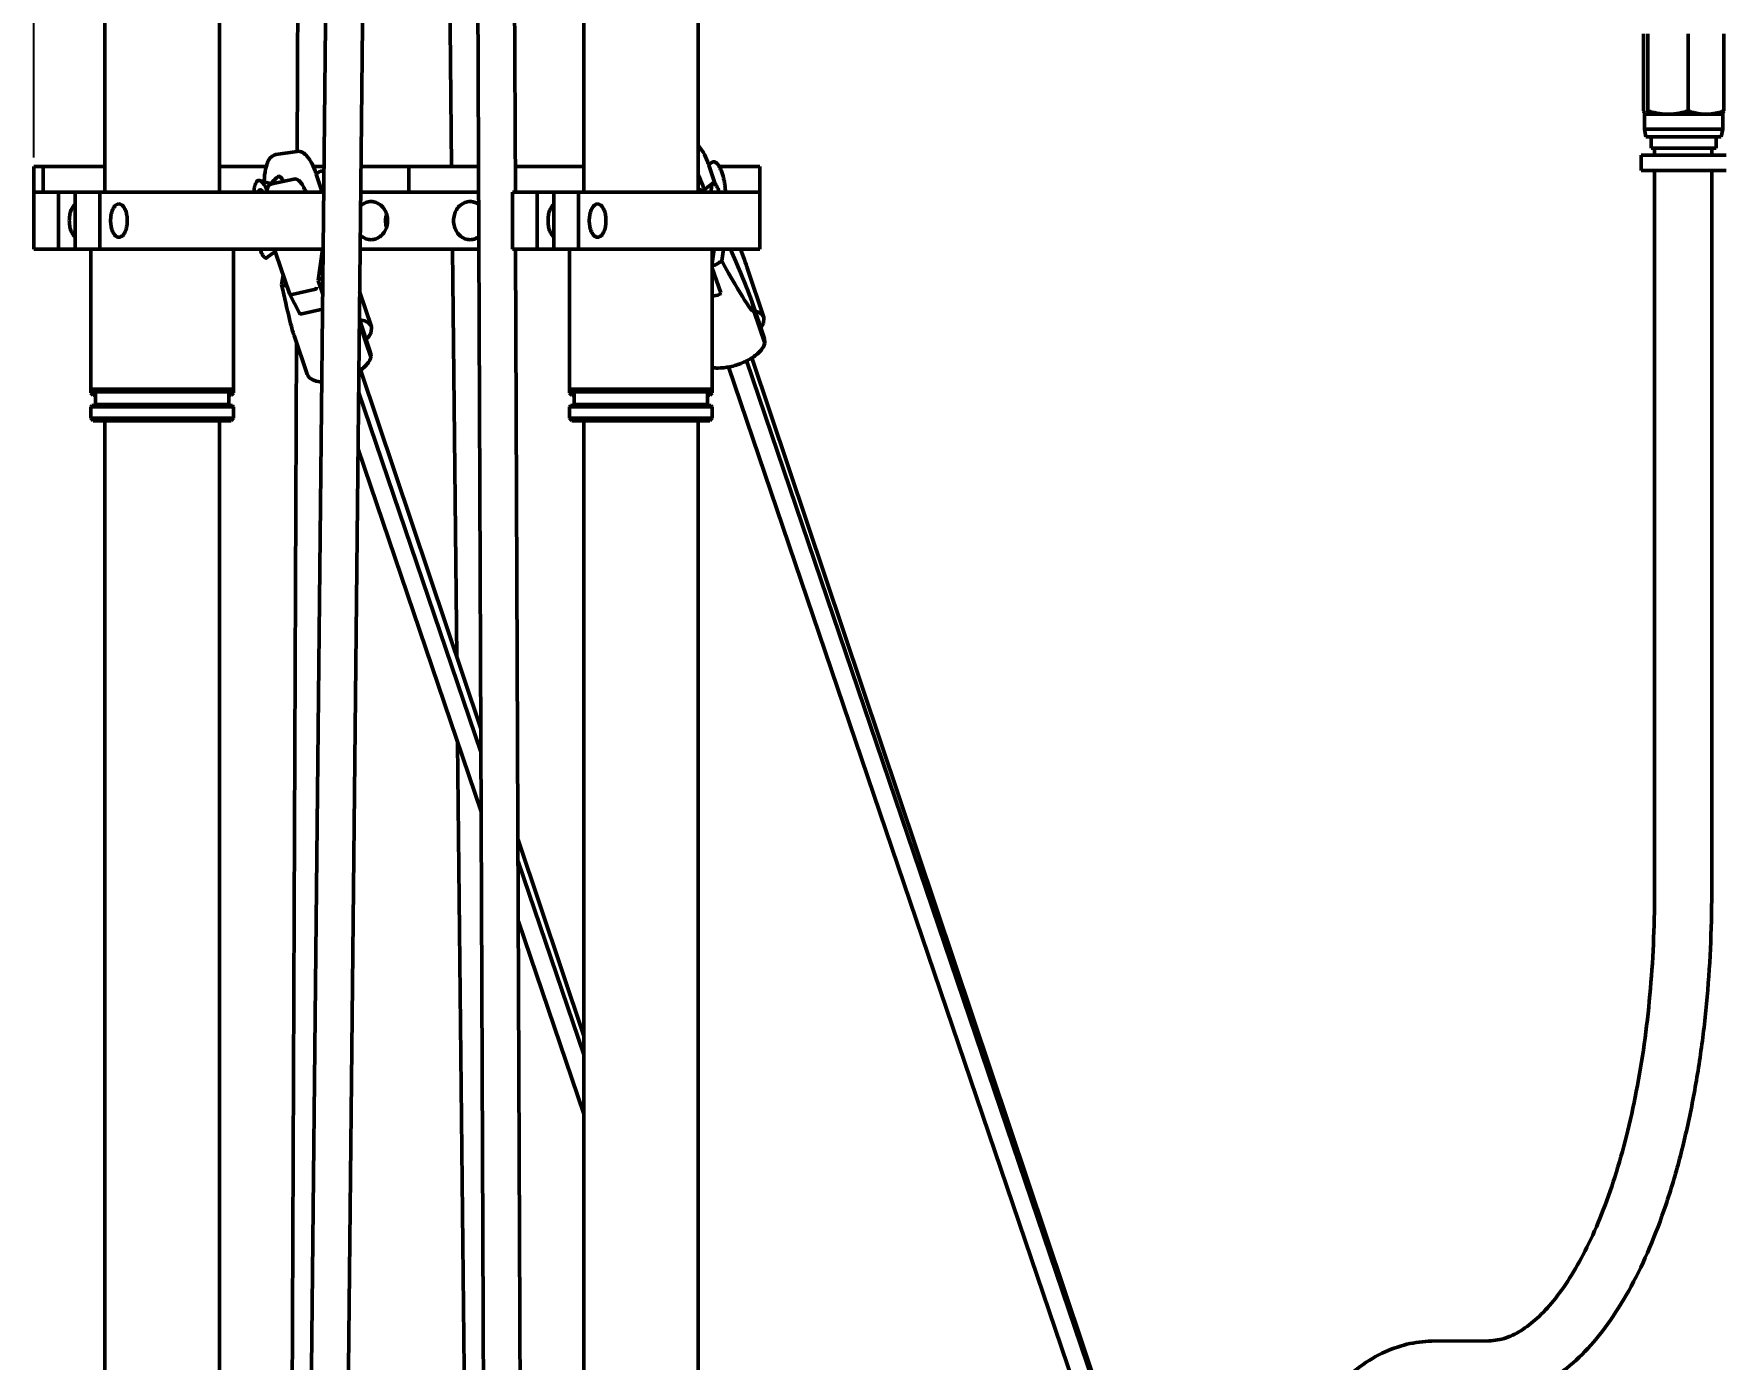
# Model space of a CAD drawing. Header units: inches. Extents: x -2049 to -860, y -317 to 524.
# Drawn here: x -1519.5 to -1401.1, y 309.4 to 402.1 of the extents above; entities that cross this region are included whole.
import ezdxf

# ---------------------------------------------------------------- set-up
doc = ezdxf.new("R2010")
doc.units = ezdxf.units.IN
doc.header["$LTSCALE"] = 2.5746062992
doc.header["$MEASUREMENT"] = 0
doc.header["$PDMODE"] = 3
doc.header["$PDSIZE"] = 0.3125
doc.layers.get('0').update_dxf_attribs({"linetype": 'CONTINUOUS', "lineweight": 50})
doc.layers.get('Defpoints').update_dxf_attribs({"linetype": 'CONTINUOUS'})
doc.layers.add('dim', color=7, linetype='CONTINUOUS', lineweight=9)
doc.styles.add('TEXTSTYLE_1', font='gdt', dxfattribs={"width": 0.8})
doc.dimstyles.new('ISO-25$0', dxfattribs={"dimtxt": 5, "dimasz": 5, "dimexe": 1.25, "dimexo": 0.625, "dimtad": 1, "dimdec": 0, "dimlfac": 1.5, "dimdsep": 46, "dimtxsty": 'TEXTSTYLE_1', "dimcen": 2.5, "dimclrd": 256, "dimclre": 256, "dimclrt": 256, "dimadec": 0, "dimazin": 0, "dimtfac": 1, "dimtdec": 0, "dimtmove": 0, "dimatfit": 3, "dimfxl": 1, "dimlwd": 25, "dimarcsym": 0})

# ---------------------------------------------------------------- blocks, each defined once
blk = doc.blocks.new('*D50')
at = {"layer": 'Defpoints', "color": 0, "transparency": 16777216}
for p in [(-1312.456952673473, 492.4517930362463), (-1312.456952673473, 394.3717420400841), (-1519.502858974226, 392.8543405192322)]:
    blk.add_point(p, dxfattribs=at)
at = {"layer": 'dim', "lineweight": -2, "transparency": 16777216}
for p, q in [((-1519.502858974226, 393.4793405192322), (-1519.502858974226, 493.7017930362463)), ((-1312.456952673473, 394.9967420400841), (-1312.456952673473, 493.7017930362463))]:
    blk.add_line(p, q, dxfattribs=at)
at = {"layer": 'dim', "lineweight": 25, "transparency": 16777216}
blk.add_line((-1514.502858974226, 492.4517930362463), (-1317.456952673473, 492.4517930362463), dxfattribs=at)
at = {"layer": 'dim', "transparency": 16777216}
for points in [[(-1514.502858974226, 493.2851263695796), (-1514.502858974226, 491.618459702913), (-1519.502858974226, 492.4517930362463)], [(-1317.456952673473, 493.2851263695796), (-1317.456952673473, 491.618459702913), (-1312.456952673473, 492.4517930362463)]]:
    blk.add_solid(points, dxfattribs=at)
at = {"layer": 'dim', "transparency": 16777216, "insert": (-1417.31505370172, 495.5767930362463), "char_height": 5, "attachment_point": 5, "style": 'TEXTSTYLE_1'}
blk.add_mtext('311', dxfattribs=at)

msp = doc.modelspace()

# ---------------------------------------------------------------- linework, layer by layer
at = {"color": 7, "linetype": 'Continuous'}
for p, q in [((-1514.526951111688, 469.8232232054158), (-1514.526951111688, 391.0620912528076)), ((-1506.52720815077, 469.8232232054158), (-1506.52720815077, 391.0620912528076)), ((-1481.041711411489, 469.8232232054158), (-1481.041711411489, 391.0620912528076)), ((-1473.041968450571, 464.9516859030327), (-1473.041968450571, 391.0620912528076)), ((-1498.492055784576, 461.2285581334069), (-1501.909315693896, 131.1674378728578)), ((-1488.677838450081, 461.1818022506116), (-1487.33984456253, 131.1674378728578)), ((-1495.984510203813, 454.4903825313102), (-1499.332006972249, 131.1674378728578)), ((-1486.07343530987, 454.4903825313102), (-1485.816274443481, 391.0620064009073)), ((-1501.074463262009, 393.9074966338795), (-1500.89988049324, 436.9680980414341)), ((-1490.279620563971, 392.8543405192322), (-1490.736348624515, 436.9680980414341)), ((-1406.91021598702, 402.1310403297995), (-1406.91021598702, 396.7409009733695)), ((-1406.592058000087, 402.1310403297995), (-1406.592058000087, 396.7409009733695)), ((-1403.780671373254, 402.1310403297995), (-1403.780671373254, 396.7409009733695)), ((-1401.287442733353, 402.1310403297995), (-1401.287442733353, 396.7409009733695)), ((-1406.832101885714, 396.5027315661403), (-1401.365556834659, 396.5027315661403)), ((-1406.832074871142, 396.5027315661403), (-1406.832074871142, 395.4660982064943)), ((-1406.732078084322, 394.9327820089869), (-1406.832074871142, 395.4660982064943)), ((-1401.365583849231, 395.4660982064943), (-1406.832074871142, 395.4660982064943)), ((-1406.789852172038, 396.5178550496216), (-1406.779672328139, 396.511164713242)), ((-1401.465580636052, 394.9327820089869), (-1401.365583849231, 395.4660982064943)), ((-1401.407806550028, 396.5178550496216), (-1401.417986392234, 396.511164713242)), ((-1401.365583849231, 396.5027315661403), (-1401.365583849231, 395.4660982064943)), ((-1401.46560985358, 394.9327820089869), (-1406.732048866794, 394.9327820089869)), ((-1406.365423198747, 394.9327820089869), (-1406.365423198747, 394.1328077127259)), ((-1401.832235521627, 394.9327820089869), (-1401.832235521627, 394.1328077127259)), ((-1501.075748238895, 393.9075018440988), (-1502.584906600234, 393.6821168265348)), ((-1472.302668952437, 392.9759316126207), (-1472.044862281319, 393.1480925742845)), ((-1407.073946471883, 393.6361570049612), (-1407.073946471883, 392.5695246099462)), ((-1407.073761332152, 393.6361570049612), (-1401.124157607941, 393.6361570049612)), ((-1401.832263067889, 394.1328077127259), (-1406.365395652485, 394.1328077127259)), ((-1406.133276203865, 393.6361570049612), (-1406.133276203865, 394.1328077127259)), ((-1402.133404724252, 393.6361570049612), (-1402.133404724252, 394.1328077127259)), ((-1519.502858974226, 392.8543405192322), (-1519.502858974226, 387.0622197731952)), ((-1519.502858974226, 392.8543405192322), (-1514.526951111688, 392.8543405192322)), ((-1518.860145215167, 391.0620912528076), (-1518.860145215167, 392.8543405192322)), ((-1506.52720815077, 392.8543405192322), (-1503.243800592753, 392.8543405192322)), ((-1502.875386791681, 391.6277881214398), (-1503.685579812911, 391.8715751847018)), ((-1501.322646515924, 391.9713196424836), (-1502.865387529207, 391.6351821913146)), ((-1502.356231526476, 392.1657847349344), (-1502.379546480438, 392.1554712168243)), ((-1499.199962467125, 392.8543405192322), (-1499.969197802378, 392.8543405192322)), ((-1499.751918282443, 392.3253879878761), (-1499.494110854429, 392.4975494558301)), ((-1499.327028491758, 391.0620912528076), (-1499.742875874958, 392.3033748402994)), ((-1496.622653752251, 392.8543405192322), (-1488.400814974857, 392.8543405192322)), ((-1493.278063422588, 392.8543405192322), (-1493.278063422588, 391.0620912528076)), ((-1481.041711411489, 392.8543405192322), (-1485.82354119402, 392.8543405192322)), ((-1472.293627301847, 392.9539179587538), (-1471.844209261892, 391.61242764664)), ((-1471.570325464453, 392.8543405192322), (-1468.709009457178, 392.8543405192322)), ((-1468.708774347092, 387.0622197731952), (-1468.708774347092, 392.8543405192322)), ((-1401.124157607941, 392.5695246099462), (-1407.073762703708, 392.5695246099462)), ((-1406.133276203865, 342.0206694826619), (-1406.133276203865, 392.5695246099462)), ((-1402.133404724252, 342.0206694826619), (-1402.133404724252, 392.5695246099462)), ((-1519.502858974226, 391.0620912528076), (-1499.218518367533, 391.0620912528076)), ((-1517.770863817552, 391.0620912528076), (-1517.770863817552, 387.0622197731952)), ((-1516.616200379205, 391.0620912528076), (-1516.616200379205, 387.0622197731952)), ((-1514.884205222532, 391.0620912528076), (-1514.884205222532, 387.0622197731952)), ((-1503.485587570187, 391.111917614159), (-1503.451731829604, 391.0638715340988)), ((-1503.220096303168, 391.1369951783531), (-1503.206552547329, 391.2021864254958)), ((-1496.641209654352, 391.0620912528076), (-1488.393548568054, 391.0620912528076)), ((-1486.017619274026, 391.0620912528076), (-1486.017619274026, 387.0622197731952)), ((-1486.017619274026, 391.0620912528076), (-1468.708795027108, 391.0620912528076)), ((-1484.285624117353, 391.0620912528076), (-1484.285624117353, 387.0622197731952)), ((-1483.130960679006, 391.0620912528076), (-1483.130960679006, 387.0622197731952)), ((-1481.398965522333, 391.0620912528076), (-1481.398965522333, 387.0622197731952)), ((-1472.810805794288, 391.0648846076413), (-1472.775279048169, 391.0881311869997)), ((-1472.780370063977, 391.0992801689322), (-1472.008769006403, 391.6729119644342)), ((-1472.658730095785, 391.3630811151822), (-1472.611724660928, 391.2246563130503)), ((-1519.502858974226, 387.0622197731952), (-1499.259930698901, 387.0622197731952)), ((-1515.526918981591, 377.0241824917552), (-1515.526918981591, 387.0622197731952)), ((-1505.527240280867, 377.0241824917552), (-1505.527240280867, 387.0622197731952)), ((-1502.618852846575, 386.9036729485094), (-1503.227213491459, 386.4513990615686)), ((-1501.626993442619, 383.9628427607146), (-1502.577252402077, 386.7612299108206)), ((-1499.315130276233, 387.0427599022862), (-1499.62300077414, 384.8802215724032)), ((-1488.37733168865, 387.0622197731952), (-1496.68262198572, 387.0622197731952)), ((-1489.924401056446, 358.5449371121605), (-1490.219652332194, 387.0622197731952)), ((-1486.017619274026, 387.0622197731952), (-1468.708793191594, 387.0622197731952)), ((-1485.800057829923, 387.0622006679292), (-1484.762570778307, 131.1674378728578)), ((-1482.041679281392, 377.0241824917552), (-1482.041679281392, 387.0622197731952)), ((-1471.904304520067, 387.0622197731952), (-1472.042000580668, 386.0950176192716)), ((-1472.042000580668, 377.0241824917552), (-1472.042000580668, 387.0622197731952)), ((-1471.268660754229, 387.0622197731952), (-1471.384861602331, 386.2460038993648)), ((-1502.169423255071, 384.5708791443777), (-1502.070181320143, 385.2679725358474)), ((-1499.62300077414, 384.8802215690166), (-1499.292606156341, 383.9062122390808)), ((-1472.042000580668, 385.7477868577946), (-1471.451114316928, 384.0058434266622)), ((-1468.441277685816, 382.2881335668552), (-1469.581340355886, 385.6911634631717)), ((-1501.626781547388, 383.9622187975897), (-1501.621926816802, 383.9508004319129)), ((-1500.919798870217, 382.5853184249017), (-1501.621917017796, 383.9508588364897)), ((-1501.443017190379, 383.8981482945163), (-1499.900276177096, 384.2342857439922)), ((-1495.89052626062, 381.6375904484008), (-1496.713356334237, 384.0936969584843)), ((-1472.042000580668, 383.7734090501742), (-1471.660960757228, 383.8564312525249)), ((-1500.749882089006, 382.5500788893684), (-1499.303383705688, 382.8652466811794)), ((-1468.395880398594, 380.7942170779801), (-1469.311259004231, 383.4898861947146)), ((-1469.137993188227, 382.8172331019148), (-1469.146066979209, 382.760521324905)), ((-1468.37854978699, 380.5002845431001), (-1469.146066979209, 382.760521324905)), ((-1469.137993188227, 382.8172331019148), (-1468.370475996009, 380.5569963218033)), ((-1495.942060717089, 379.8240021659928), (-1496.733433737197, 382.1544912109254)), ((-1496.684173506722, 381.8470181899274), (-1496.692247297703, 381.7903064112243)), ((-1495.924730105485, 379.5300696311127), (-1496.692247297703, 381.7903064112243)), ((-1496.684173506722, 381.8470181899274), (-1495.916656314503, 379.5867814098157)), ((-1495.90929300812, 381.2487752371386), (-1495.932770975737, 381.191541429009)), ((-1495.90929300812, 381.2487752388319), (-1495.891143113667, 381.6387409535407)), ((-1468.471167938174, 381.8707933703282), (-1468.441552046108, 382.2886742612955)), ((-1502.091052894626, 143.1670523150819), (-1501.128777366218, 380.5109967911454)), ((-1500.383363718965, 378.3158520286449), (-1501.301354820313, 381.019214602208)), ((-1468.398726090986, 380.7977709165518), (-1468.370475996009, 380.5569963234964)), ((-1468.37854978699, 380.5002845431001), (-1468.370475996009, 380.5569963218033)), ((-1495.944906409481, 379.8275560045646), (-1495.916656314503, 379.586781411509)), ((-1495.924730105485, 379.5300696311127), (-1495.916656314503, 379.5867814098157)), ((-1432.852152880323, 266.7557500727227), (-1470.908614663494, 378.8270046832348)), ((-1431.58983612366, 267.1849589099656), (-1469.650014693021, 379.2671589601239)), ((-1436.934026580166, 282.9565002199473), (-1469.267825251719, 379.4712678179112)), ((-1488.241344220991, 353.5210968596969), (-1496.649329612583, 378.6185116198229)), ((-1515.442255036951, 377.1792039892997), (-1515.526918981591, 377.2638679373261)), ((-1505.527240280867, 377.2638679373261), (-1515.526918981591, 377.2638679373261)), ((-1515.357591092312, 376.8548545973957), (-1515.526918981591, 377.0241824917552)), ((-1515.188263196259, 377.0241824917552), (-1515.526918981591, 377.0241824917552)), ((-1505.611987846393, 377.1792039892997), (-1515.442171416065, 377.1792039892997)), ((-1515.188263196259, 376.8548545973957), (-1515.357580400949, 376.8548545973957)), ((-1515.188263196259, 377.0945400429664), (-1515.272927140899, 377.1792039892997)), ((-1515.188263196259, 376.2055686081619), (-1515.188263196259, 377.0945400429664)), ((-1515.188263196259, 377.0945400429664), (-1505.8658960662, 377.0945400429664)), ((-1505.8658960662, 377.0945400429664), (-1505.78123212156, 377.1792039892997)), ((-1505.8658960662, 376.2055686081619), (-1505.8658960662, 377.0945400429664)), ((-1505.527240280867, 377.0241824917552), (-1505.8658960662, 377.0241824934486)), ((-1505.696578863203, 376.8548545973957), (-1505.8658960662, 376.8548545973957)), ((-1505.69656817184, 376.8548545973957), (-1505.52724028256, 377.0241824917552)), ((-1505.611904225507, 377.1792039892997), (-1505.527240280867, 377.2638679373261)), ((-1488.234799366057, 351.9068172229914), (-1496.785882718375, 377.088628530229)), ((-1481.957015336752, 377.1792039892997), (-1482.041679281392, 377.2638679373261)), ((-1472.042000580668, 377.2638679373261), (-1482.041679281392, 377.2638679373261)), ((-1481.872351392112, 376.8548545973957), (-1482.041679281392, 377.0241824917552)), ((-1481.703023496059, 377.0241824934486), (-1482.041679281392, 377.0241824917552)), ((-1472.126722218707, 377.1792039892997), (-1481.956957643352, 377.1792039892997)), ((-1481.703023496059, 376.8548545973957), (-1481.872300605597, 376.8548545973957)), ((-1481.703023496059, 377.0945400429664), (-1481.787687440699, 377.1792039892997)), ((-1481.703023496059, 376.2055686081619), (-1481.703023496059, 377.0945400429664)), ((-1481.703023496059, 377.0945400429664), (-1472.380656366, 377.0945400429664)), ((-1472.380656366, 377.0945400429664), (-1472.29599242136, 377.1792039892997)), ((-1472.380656366, 376.2055686081619), (-1472.380656366, 377.0945400429664)), ((-1472.042000580668, 377.0241824917552), (-1472.380656366, 377.0241824917552)), ((-1472.211379258155, 376.8548545973957), (-1472.380656366, 376.8548545973957)), ((-1472.21132847164, 376.8548545973957), (-1472.042000582361, 377.0241824917552)), ((-1472.126664525307, 377.1792039892997), (-1472.042000580668, 377.2638679373261)), ((-1515.442255036951, 376.1209046618287), (-1515.526918981591, 376.0362407138024)), ((-1515.526918981591, 375.231933227024), (-1515.526918981591, 376.0362407138024)), ((-1515.526918981591, 376.0362407138024), (-1505.527240280867, 376.0362407138024)), ((-1515.442169738026, 376.1209046601354), (-1505.611989524433, 376.1209046601354)), ((-1515.188263196259, 376.2055686081619), (-1515.272927140899, 376.1209046601354)), ((-1505.8658960662, 376.2055686081619), (-1515.188263196259, 376.2055686081619)), ((-1505.8658960662, 376.2055686081619), (-1505.78123212156, 376.1209046601354)), ((-1505.611904225507, 376.1209046618287), (-1505.527240280867, 376.0362407138024)), ((-1505.527240280867, 375.231933227024), (-1505.527240280867, 376.0362407138024)), ((-1481.957015336752, 376.1209046601354), (-1482.041679281392, 376.0362407138024)), ((-1482.041679281392, 375.231933227024), (-1482.041679281392, 376.0362407138024)), ((-1482.041679281392, 376.0362407138024), (-1472.042000580668, 376.0362407138024)), ((-1481.956950609472, 376.1209046601354), (-1472.126729252587, 376.1209046601354)), ((-1481.703023496059, 376.2055686081619), (-1481.787687440699, 376.1209046601354)), ((-1472.380656366, 376.2055686081619), (-1481.703023496059, 376.2055686081619)), ((-1472.380656366, 376.2055686081619), (-1472.29599242136, 376.1209046601354)), ((-1472.126664525307, 376.1209046601354), (-1472.042000580668, 376.0362407138024)), ((-1472.042000580668, 375.231933227024), (-1472.042000580668, 376.0362407138024)), ((-1515.357591092312, 375.0626053309711), (-1515.526918981591, 375.231933227024)), ((-1505.527240280867, 375.231933227024), (-1515.526918981591, 375.231933227024)), ((-1505.696660509726, 375.0626053309711), (-1515.357498752732, 375.0626053309711)), ((-1514.526951111688, 375.0626053309711), (-1514.526951111688, 131.1674378728578)), ((-1506.52720815077, 375.0626053309711), (-1506.52720815077, 131.1674378728578)), ((-1505.696568170147, 375.0626053309711), (-1505.527240280867, 375.231933227024)), ((-1481.872351392112, 375.0626053309711), (-1482.041679281392, 375.231933227024)), ((-1472.042000580668, 375.231933227024), (-1482.041679281392, 375.231933227024)), ((-1472.211309647459, 375.0626053309711), (-1481.872317238676, 375.0626053309711)), ((-1481.041711411489, 375.0626053309711), (-1481.041711411489, 131.1674378728578)), ((-1473.041968450571, 375.0626053309711), (-1473.041968450571, 131.1674378728578)), ((-1472.211328469947, 375.0626053309711), (-1472.042000580668, 375.231933227024)), ((-1488.217784589918, 347.7101459562509), (-1496.827543611237, 373.0647493610066)), ((-1487.694504331306, 143.1670523150819), (-1489.862366340294, 352.5532220456397)), ((-1481.041711411489, 332.0305539624367), (-1485.632498098057, 345.7338220106683)), ((-1481.041711411489, 330.7241230412976), (-1485.626382320003, 344.2253734616955)), ((-1481.041711411489, 326.5775580450747), (-1485.609367543864, 340.0287021966483)), ((-1421.722410299578, 310.6570201898147), (-1417.73223213911, 310.6884555473399))]:
    msp.add_line(p, q, dxfattribs=at)
for centre, radius, start, end in [((-1478.981236877718, 390.7141097354798), 7.052720238476942, 18.51668218689669, 19.26733815689825), ((-1501.343378460934, 390.5305331377047), 1.924556006269141, 122.5193094018077, 143.4903772843065), ((-1502.485114969395, 391.8515101850094), 0.3468007634532917, 65.9628100745079, 68.81869667641047), ((-1502.295979284411, 391.9970819957679), 0.1791394619445124, 106.0071512971038, 109.6542046448161), ((-1506.430760073579, 390.0634748633203), 7.053009782400285, 18.51668046709702, 19.26734104409727), ((-1503.980422495374, 390.7315191793777), 0.6241510804558166, 37.55085178060676, 39.54588708340811), ((-1500.877306504591, 390.693724333549), 2.384355905072197, 169.2859244332017, 171.0909347027007), ((-1501.335491221878, 390.5228112913617), 1.935490106026064, 143.9447725414032, 144.5510905413016), ((-1501.333735945236, 390.5215345065594), 1.937660628845091, 143.4461464404975, 143.9447984572045), ((-1473.844367701742, 389.5482453772561), 1.924987541790159, 55.74032694670937, 65.29275844030994), ((-1473.845236059201, 389.5465046712799), 1.926915082469768, 55.61321582239472, 55.74812418379946), ((-1473.844777470163, 389.5471733691408), 1.926104242309504, 55.15731930999701, 55.61323910160818), ((-1468.424637275022, 391.202929248335), 3.689232978644472, 181.1143064146005, 182.188797781101), ((-1499.6692224105, 388.5815619779578), 4.290176736720407, 200.7447040118047, 201.3529741215983), ((-1491.663577243106, 390.4647676573458), 11.5249510798516, 197.1857041535978, 198.7445590903032), ((-1501.390808353405, 388.5766994904608), 1.925662880690874, 307.305189229996, 307.9235471128078), ((-1499.419054203591, 384.2385178372909), 2.806167091155572, 86.7522491590119, 87.87761592209438), ((-1501.457924359171, 388.9238730563623), 4.440502436531975, 294.4075429132893, 299.3760706846871), ((-1496.976581342139, 379.91338790697), 2.226692496174904, 83.24062442029727, 83.69410927800746)]:
    msp.add_arc(centre, radius, start, end, dxfattribs=at)
for centre, major_axis, ratio, start_param, end_param in [((-1476.783873682765, 398.2021491673751), (-7.621282405977666, 15.46105517702438), 0.03964208890000001, -3.8481193685, -3.1073256752), ((-1476.783873682765, 398.2021491673751), (-7.621282405977666, 15.46105517702438), 0.03964208890000001, -3.0599493941, -2.394661953), ((-1476.835370258891, 399.9614086496063), (-7.560922703352609, 15.83572867977991), 0.0552207343, -2.7190285302, -2.5486145367), ((-1504.333084704694, 397.2408592763113), (-3.139654267867133, 16.43835373006099), 0.02347824909999999, -3.8368565405, -3.3083455518), ((-1504.33005400126, 397.2319342553875), (-7.621282405977666, 15.46105517702438), 0.03964208890000001, -3.1785870218, -3.1073256752), ((-1504.33005400126, 397.2319342553875), (-7.621282405977666, 15.46105517702438), 0.03964208890000001, -3.0599493941, -2.9480185097)]:
    msp.add_ellipse(centre, major_axis=major_axis, ratio=ratio, start_param=start_param, end_param=end_param, dxfattribs=at)
for points, start_tangent, end_tangent in [([(-1406.91021598702, 396.7409009733695), (-1406.869562109149, 396.63891052502), (-1406.82942268328, 396.5636671817139), (-1406.789852172039, 396.5178550496218)], (0.3370012883231715, -0.9415041856882648), (0.8009719325161525, -0.5987018985449604)), ([(-1406.672851305521, 396.5636671817139), (-1406.63271187796, 396.63891052502), (-1406.592058000087, 396.7409009733695)], (0.5388403330478454, 0.8424079151342816), (0.3370012927112893, 0.9415041841175849)), ([(-1406.592058000087, 396.7409009733695), (-1406.232822102681, 396.63891052502), (-1405.878132134274, 396.5636671817139), (-1405.528469355221, 396.5178550496218), (-1405.186364685824, 396.5027315661405)], (0.9534799602166436, -0.3014564072387046), (1, 0)), ([(-1405.186364685824, 396.5027315661405), (-1404.844260018121, 396.5178550496218), (-1404.494597237373, 396.5636671817139), (-1404.139907270661, 396.63891052502), (-1403.780671373254, 396.7409009733695)], (1, 0), (0.9534799604492084, 0.3014564065031221)), ([(-1403.780671373254, 396.7409009733695), (-1403.462089353718, 396.63891052502), (-1403.147538812875, 396.5636671817139), (-1402.837446543369, 396.5178550496218), (-1402.534057052456, 396.5027315661405)], (0.9419306491382443, -0.3358074630111805), (1, 1.327896824583858e-09)), ([(-1402.534057052456, 396.5027315661405), (-1402.230667561544, 396.5178550496218), (-1401.920575293732, 396.5636671817139), (-1401.633914157442, 396.6311588024636)], (1, 0), (0.964367138441123, 0.264567613843569)), ([(-1401.633914157442, 396.6311588024636), (-1401.606024752889, 396.63891052502), (-1401.287442733354, 396.7409009733695)], (0.9643671391194163, 0.264567611371142), (0.941930648646751, 0.3358074643898036)), ([(-1401.287442733354, 396.7409009733695), (-1401.328096611225, 396.63891052502), (-1401.368236038787, 396.5636671817139), (-1401.407806550029, 396.5178550496218)], (-0.3370012883231715, -0.9415041856882648), (-0.8009719325161525, -0.5987018985449604)), ([(-1406.751136993553, 396.5027315661405), (-1406.712421816763, 396.5178550496218), (-1406.672851305521, 396.5636671817139)], (1, 0), (0.5388403350826035, 0.8424079138327628)), ([(-1473.028441722344, 394.315735098894), (-1472.931529026348, 394.2101954498638), (-1472.593291216759, 393.6835077163242), (-1472.323545069987, 393.0413403970008)], (0.7112099549310392, -0.7029796583166465), (0.3300570971703196, -0.9439609698538926)), ([(-1502.58490659854, 393.6821168265348), (-1502.967959251426, 393.4499117623456), (-1503.237227534566, 392.8952305011446), (-1503.379415964062, 392.0106980783237), (-1503.390646922708, 391.7792385123541)], (-0.9890312066101711, -0.1477067105829274), (-0.03088463001444127, -0.99952295602896)), ([(-1499.772795056986, 392.3908014050671), (-1500.042707394005, 393.0332947330756), (-1500.380951304478, 393.5598566559909), (-1500.723568023116, 393.8447210794113), (-1501.075748242281, 393.9075018440988)], (-0.3300571738040525, 0.9439609430588118), (-0.9890312068813065, -0.1477067087674294)), ([(-1472.044776515047, 393.1478591490114), (-1471.975896337847, 393.1777821459971), (-1471.866270256451, 393.1679139416186), (-1471.749788616984, 393.0937560002641), (-1471.631968846913, 392.9578742964998), (-1471.516747074698, 392.7643523841169), (-1471.409325869364, 392.5213648888575)], (0.8321291072329468, 0.554581958682122), (0.3598433030799181, -0.9330127529827946)), ([(-1503.685558372614, 391.8713091333303), (-1503.769828250609, 391.878658156906), (-1503.871102843279, 391.8312785886834), (-1503.958916073369, 391.721397892322), (-1504.029892997227, 391.5535422650436), (-1504.081339745233, 391.3339283162763), (-1504.111290335892, 391.0718291932384), (-1504.111927117138, 391.062116362441)], (-0.9594209894545614, 0.2819775966172312), (-0.06393170516197723, -0.9979542760442891)), ([(-1503.201507668293, 391.1858602042997), (-1503.209026004521, 391.2058395799568), (-1503.315310745384, 391.4500735943508), (-1503.428331842561, 391.6441049940432), (-1503.54486384861, 391.7833184357556), (-1503.6599768412, 391.8622881339703), (-1503.685558372614, 391.8713091333303)], (-0.3491617348970996, 0.9370624754431516), (-0.959420989264816, 0.2819775972628333)), ([(-1502.343852778711, 392.1682368212531), (-1502.279545020167, 392.1309840109417)], (0.9132791504643294, -0.4073342525827561), (0.809618846396719, -0.586955980938303)), ([(-1502.279545020167, 392.1309840109417), (-1502.078603230646, 391.8628904349779), (-1502.053286258824, 391.8131467970753)], (0.8096188449092986, -0.5869559829899792), (0.4465568247744916, -0.8947552750597918)), ([(-1501.32264651931, 391.9713196407906), (-1501.080784121541, 391.9365388043587), (-1500.875235358619, 391.7692259931991), (-1500.672657660154, 391.479983608967), (-1500.462896440889, 391.0627528981619)], (0.9770764755375505, 0.2128886116050327), (0.4037985437931367, -0.9148479305494123)), ([(-1499.494034597613, 392.4972859630032), (-1499.418259317505, 392.5285048026452), (-1499.308137687871, 392.5145457328969), (-1499.20280721636, 392.4466269334328)], (0.8344380126044566, 0.5511018083083421), (0.7468268342818947, -0.665018555828695)), ([(-1473.035620901577, 392.2838797695082), (-1472.903388576261, 392.0025556265751), (-1472.658730094092, 391.3630811151824)], (0.4562028541082686, -0.8898758092584993), (0.3215409619514433, -0.9468956699591252)), ([(-1471.409325869364, 392.5213648888575), (-1471.314388572883, 392.2400443102766), (-1471.23503520645, 391.9301578842237), (-1471.174877247849, 391.6072584893965), (-1471.135291456458, 391.2804681326298), (-1471.120893356737, 391.062190607642)], (0.359843303442071, -0.9330127528431204), (0.04256503095148943, -0.9990936983787351)), ([(-1503.818928962356, 391.0633912185985), (-1503.790059853708, 391.1264443387349), (-1503.728493202184, 391.2016711691849), (-1503.673108695088, 391.2255499748694)], (0.3556616438285923, 0.9346147843411976), (0.9859700869582783, 0.1669221004645134)), ([(-1503.673108695088, 391.2255499748694), (-1503.65746203075, 391.2270272371235), (-1503.579733065736, 391.2023140072901), (-1503.499130288046, 391.1289136744861)], (0.9859700876228458, 0.1669220965390679), (0.6367371920035492, -0.7710808960929036)), ([(-1503.206552547329, 391.2021864254958), (-1503.101423704699, 391.460642513108), (-1502.865387527514, 391.6351821913146)], (0.2237806901859954, 0.9746395244909162), (0.977076474984626, 0.2128886141427425)), ([(-1472.008690555097, 391.672880970657), (-1472.042373098645, 391.6340617097035), (-1472.084146372736, 391.5213368703005), (-1472.10803411216, 391.3514284013954), (-1472.113172573643, 391.1311844021653)], (-0.794889271497237, -0.6067545187788813), (0.01931699918241647, -0.9998134093632602)), ([(-1471.554723617822, 391.0623477760987), (-1471.643413101131, 391.2773055397004), (-1471.739948539661, 391.4673527624479), (-1471.830828047283, 391.6005474171233), (-1471.913623348564, 391.6740554831053), (-1471.984914883646, 391.6852535599671), (-1472.008690555097, 391.672880970657)], (-0.3542536958438934, 0.9351493565099332), (-0.7948892707765229, -0.6067545197230656)), ([(-1517.020887914701, 389.0621555130015), (-1516.991824255078, 389.4258059629782), (-1516.908364573798, 389.7509449003668), (-1516.780616560757, 390.0057055608099), (-1516.619697809577, 390.1704506668721), (-1516.616699083716, 390.1723609885982)], (0, 1), (0.8456524670831834, 0.5337339270798931)), ([(-1513.550914728763, 387.8955263311656), (-1513.732739954598, 387.9536536521058), (-1513.895309422446, 388.120573012974), (-1514.022689753514, 388.3760690390557), (-1514.105062305699, 388.6979065414158), (-1514.134217971327, 389.0575466583686), (-1514.106515057741, 389.4174385489647), (-1514.025193771005, 389.7412983783721), (-1513.89747172101, 390.0005575847926), (-1513.73353487963, 390.1701341896541), (-1513.550914728763, 390.2287846948372)], (-1, 0), (1, 0)), ([(-1513.550914728763, 390.2287846948372), (-1513.369089504622, 390.170657373897), (-1513.206520035082, 390.003738013029), (-1513.079139704013, 389.7482419869474), (-1512.996767151828, 389.4264044845871), (-1512.967611486201, 389.0667643659414), (-1512.995314399786, 388.7068724770385), (-1513.076635686522, 388.383012647631), (-1513.204357736518, 388.1237534412104), (-1513.368294577897, 387.9541768363489), (-1513.550914728763, 387.8955263311656)], (1, 0), (-1, 0)), ([(-1496.658192871158, 390.082687952372), (-1496.601164537347, 390.1346150226522), (-1496.276653748869, 390.3284168577475), (-1495.915159601554, 390.39544600677)], (0.7173779744969657, 0.6966841764434086), (1, 0)), ([(-1495.915159601554, 390.39544600677), (-1495.555238998027, 390.329014781629), (-1495.233434907447, 390.1382497982636), (-1494.981287245619, 389.8462543406098), (-1494.818231877838, 389.4784400517145), (-1494.760518627939, 389.0674227737459), (-1494.81535617377, 388.6561177585825), (-1494.976330576255, 388.285992238776), (-1495.229154665762, 387.9896960016574), (-1495.553665454241, 387.7958941682555), (-1495.915159601554, 387.7288650192328)], (1, 0), (-1, 0)), ([(-1494.835984794899, 389.5104593466374), (-1494.845490273532, 389.4784400517145), (-1494.90320352343, 389.0674227737459), (-1494.848365975907, 388.6561177585825), (-1494.836842466074, 388.6166389045292)], (-0.2954009088800001, -0.955373384092769), (0.2935070218760596, -0.9559569174965189)), ([(-1488.987178973167, 387.7288650192328), (-1489.346505542275, 387.7950712736428), (-1489.667276092651, 387.9846882528411), (-1489.919143091803, 388.2750339065044), (-1490.082905064881, 388.641670475881), (-1490.141797929077, 389.052352337307), (-1490.088052515982, 389.4643071076196), (-1489.926440001333, 389.8376213408766), (-1489.669157660807, 390.1380350837224), (-1489.34514624907, 390.32975297843), (-1488.987178973167, 390.39544600677)], (-1, 0), (1, 0)), ([(-1488.987178973167, 390.39544600677), (-1488.627258371334, 390.329014781629), (-1488.3829612823, 390.1983084104962)], (1, 0), (0.8157661558099989, -0.5783818626435098)), ([(-1483.535648214502, 389.0621555130015), (-1483.506584554878, 389.4258059629782), (-1483.423124873598, 389.7509449003668), (-1483.295376860557, 390.0057055608099), (-1483.134458109377, 390.1704506668721), (-1483.131459383516, 390.1723609885982)], (0, 1), (0.8456524670831834, 0.5337339270798931)), ([(-1480.065675028565, 387.8955263311656), (-1480.2475002544, 387.9536536521058), (-1480.410069722247, 388.120573012974), (-1480.537450053315, 388.3760690390557), (-1480.6198226055, 388.6979065414158), (-1480.648978271127, 389.0575466583686), (-1480.621275357541, 389.4174385489647), (-1480.539954070805, 389.7412983783721), (-1480.41223202081, 390.0005575847926), (-1480.248295179431, 390.1701341896541), (-1480.065675028565, 390.2287846948372)], (-1, 0), (1, 0)), ([(-1480.065675028565, 390.2287846948372), (-1479.883849804423, 390.170657373897), (-1479.721280334882, 390.003738013029), (-1479.593900003814, 389.7482419869474), (-1479.511527451629, 389.4264044845871), (-1479.482371786001, 389.0667643659414), (-1479.510074699588, 388.7068724770385), (-1479.591395986323, 388.383012647631), (-1479.719118036318, 388.1237534412104), (-1479.883054877698, 387.9541768363489), (-1480.065675028565, 387.8955263311656)], (1, 0), (-1, 0)), ([(-1516.616368239025, 387.951677951187), (-1516.777144756469, 388.1135974285195), (-1516.90677435968, 388.3690415285096), (-1516.99156266211, 388.6969152112682), (-1517.020887914701, 389.0621555130015)], (-0.8463932008996349, 0.5325584939430312), (0, 1)), ([(-1483.131128538826, 387.951677951187), (-1483.29190505627, 388.1135974285195), (-1483.42153465948, 388.3690415285096), (-1483.50632296191, 388.6969152112682), (-1483.535648214502, 389.0621555130015)], (-0.8463932008996349, 0.5325584939430312), (0, 1)), ([(-1495.915159601554, 387.7288650192328), (-1496.275080205081, 387.7952962426809), (-1496.596884295662, 387.9860612277396), (-1496.681111240569, 388.0644807051266)], (-1, 0), (-0.6986469421401656, 0.7154665961721735)), ([(-1488.373940580957, 387.9324678660121), (-1488.625684825853, 387.7958941682555), (-1488.987178973167, 387.7288650192328)], (-0.8101228749859269, -0.5862601192512892), (-1, 0)), ([(-1503.227156500771, 386.4512889374802), (-1503.248705095581, 386.4398358883711), (-1503.319932746635, 386.4489571078309), (-1503.403318633126, 386.5215896402382), (-1503.495027532472, 386.6552288856147), (-1503.592050796195, 386.845860961824), (-1503.664899868498, 387.0194550368804)], (-0.796716704513947, -0.6043529537848187), (-0.3641658389884036, 0.9313341192686286)), ([(-1472.041578786581, 385.86665180767), (-1471.829631036238, 385.9719881074474), (-1471.59784379709, 386.1044923428797), (-1471.384861602331, 386.2460038993648)], (0.9067140940737076, 0.4217458376891173), (0.8124418531967827, 0.583042224177784)), ([(-1502.169423255071, 384.5708791443777), (-1501.98410918887, 384.5158675684191), (-1501.804108858839, 384.4827010668637)], (0.9381874747784897, -0.3461275229864853), (0.9904711030576734, -0.1377207101626908)), ([(-1501.62140984012, 383.9510630510081), (-1501.606920069663, 383.9300944211636), (-1501.537540634251, 383.8954950212621)], (0.4529038955508382, -0.8915593426098316), (0.9822569175805581, -0.1875402566521103)), ([(-1501.537540634251, 383.8954950212621), (-1501.443017190379, 383.8981482945164)], (0.9822569181797292, -0.1875402535139081), (0.9770764767987772, 0.2128886058164876)), ([(-1499.900276177096, 384.2342857439922), (-1499.804891954882, 384.2730643764112), (-1499.733719186385, 384.3381387246565), (-1499.70627279609, 384.4127374959401)], (0.977076475269986, 0.2128886128330497), (0.02013379537731916, 0.9997972945971115)), ([(-1471.489301014593, 383.9461878080411), (-1471.565939094818, 383.8907575942669), (-1471.660960757228, 383.8564312525249)], (-0.6936647233062703, -0.7202980297352167), (-0.9770764749599501, -0.2128886142559956)), ([(-1471.450724254887, 384.0150208409697), (-1471.489301014593, 383.9461878080411)], (-0.1409441962043084, -0.9900175420447459), (-0.693664724675498, -0.7202980284166168)), ([(-1500.749882089006, 382.5500788893684), (-1500.841403769274, 382.5439270800319), (-1500.905862547978, 382.5681282149062), (-1500.919418485266, 382.5862480485786)], (-0.9770764759634701, -0.2128886096502233), (-0.4680744454081065, 0.8836890366842245)), ([(-1468.441676486869, 382.2886341204253), (-1468.448496557201, 382.3081512597212), (-1468.760199737772, 382.6275081440123), (-1469.035603898186, 382.7336740742662)], (-0.3069959219390155, 0.951710829986091), (-0.9692531085034222, 0.2460658685320931)), ([(-1495.891760044604, 381.6385474896504), (-1495.907404267233, 381.6808630651037), (-1496.238307921929, 381.9914750120715), (-1496.714499866454, 382.1246031327378)], (-0.2992215443571156, 0.9541836654400149), (-0.9930461103177723, 0.1177260497202825)), ([(-1496.253104186032, 380.7559896247848), (-1495.932770977431, 381.1915414273157)], (0.7146343785833477, 0.6994981808030608), (0.4106219587849563, 0.9118056848712919)), ([(-1468.645557505511, 381.5808586906999), (-1468.471167938173, 381.8707933703282)], (0.622321804980255, 0.7827615032984935), (0.3795208170226116, 0.9251831977757105)), ([(-1468.37854978699, 380.5002845414069), (-1468.634398135312, 380.0028873126819), (-1469.187596138358, 379.5141142989596), (-1469.951995108328, 379.1058858547694), (-1470.81364935002, 378.8372790273373), (-1471.646028163853, 378.7472235539055), (-1472.046652493691, 378.7791866946192)], (-0.1818752444535807, -0.9833216134383248), (-0.9860076153365395, 0.1667002774393301)), ([(-1495.924730105485, 379.5300696294194), (-1496.180578452113, 379.0326724006947), (-1496.733776456852, 378.543899386972), (-1496.768734447512, 378.5205445698379)], (-0.1818752440827618, -0.9833216135069115), (-0.8345026755355346, -0.5510038879391266)), ([(-1499.357001702931, 377.7823566229625), (-1499.872921242489, 377.8792576641193), (-1500.299930335999, 378.1604530111773), (-1500.377891920285, 378.313497898512)], (-0.9980843303046152, 0.0618681630597431), (-0.3223249310603125, 0.9466290925261936)), ([(-1406.133276207252, 342.0206694674225), (-1406.214650044899, 338.4285962358626), (-1406.457408879772, 334.8851951132876), (-1406.857383774489, 331.4390026363062), (-1407.407610904419, 328.1368615393764), (-1408.097986050886, 325.0247362548698), (-1408.91523687881, 322.1455745794867), (-1409.842985621889, 319.5378914191461), (-1410.860698057602, 317.2369467777369), (-1411.944577065733, 315.2701332856411), (-1413.069134170705, 313.6542565143864), (-1414.209312390129, 312.3949121446315), (-1415.350761794681, 311.4832482153583), (-1416.512938123672, 310.904538352553), (-1417.73246660575, 310.6884537169055)], (0, -1), (-0.9999689685208003, -0.007877943605194644)), ([(-1402.133404725945, 342.0206694725021), (-1402.224805758397, 338.1193125324433), (-1402.498231046381, 334.2638511015313), (-1402.951449374882, 330.499229059383), (-1403.580981882028, 326.8691107204484), (-1404.382615915054, 323.4147056307062), (-1405.351457659109, 320.1765085235148), (-1406.483415686655, 317.1912296114998), (-1407.77453752909, 314.4966707320391), (-1409.2196526356, 312.1338358890612), (-1410.805754878259, 310.1514558805991), (-1412.494599735619, 308.6067006663143), (-1414.23068364445, 307.5287475604047), (-1415.969560710002, 306.901464814759), (-1417.700955846513, 306.6887063580247)], (0, -1), (-0.9999689685209977, -0.007877943580141683)), ([(-1436.939550489504, 282.9290316189133), (-1436.925135099711, 283.0818754480014), (-1436.471916769516, 286.8464974901499), (-1435.84238426237, 290.4766158273909), (-1435.040750229345, 293.9310209188265), (-1434.07190848529, 297.1692180260179), (-1432.939950459437, 300.1544969380329), (-1431.648828617002, 302.8490558174939), (-1430.203713510491, 305.2118906604715), (-1428.617611267833, 307.1942706689335), (-1426.928766412166, 308.7390258832186), (-1425.192682503335, 309.8169789874349), (-1423.453805437784, 310.4442617330807), (-1421.722410302965, 310.6570201898148)], (0.09292636644913237, 0.9956729836741383), (0.999968968520398, 0.007877943656269128))]:
    msp.add_spline(points, degree=3, dxfattribs=dict(at, start_tangent=start_tangent, end_tangent=end_tangent))

# ---------------------------------------------------------------- dimensions: what is measured, and where the dimension line sits
at = {"layer": 'dim'}
dim = msp.add_linear_dim(base=(-1312.456952673473, 492.4517930362463), p1=(-1519.502858974226, 392.8543405192322), p2=(-1312.456952673473, 394.3717420400841), text='311', dimstyle='ISO-25$0', dxfattribs=at)
dim.commit()
dim.dimension.update_dxf_attribs({"geometry": '*D50', "text_midpoint": (-1417.31505370172, 492.4517930362463), "dimtype": 160})

doc.saveas('drawing.dxf')
